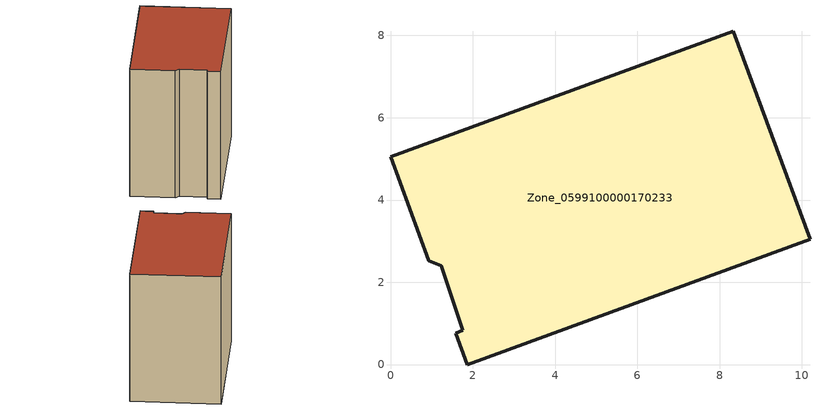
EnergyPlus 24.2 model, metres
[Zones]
Zone_0599100000170233
 floor ground (C_G): 1.86,0 1.58,0.76 1.76,0.83 1.23,2.4 0.94,2.52 0,5.05 8.33,8.1 10.2,3.04 z0.43
 wall outside (C_F): 1.86,0 10.2,3.04 8.33,8.1 0,5.05 0.94,2.52 1.23,2.4 1.76,0.83 1.58,0.76 1.86,0 z0.43:8.67
 roof outside (C_R): 1.58,0.76 1.86,0 10.2,3.04 8.33,8.1 0,5.05 0.94,2.52 1.23,2.4 1.76,0.83 z8.67
[BUILDING]
Pand.0599100000170233: North Axis=0; Terrain=City; Loads Convergence Tolerance Value=0.04; Temperature Convergence Tolerance Value=0.4; Solar Distribution=FullExterior; Maximum Number of Warmup Days=25; Minimum Number of Warmup Days=1
[Site:Location]
Rotterdam.The.Hague.AP_ZH_NLD Design_Conditions: Latitude=51.96; Longitude=4.45; Time Zone=1; Elevation=-4.5
[SITE:GROUNDTEMPERATURE:BUILDINGSURFACE]
18, 18, 18, 18, 18, 18, 18, 18, 18, 18, 18, 18
[MATERIAL] Thermal Absorptance=0.9; Solar Absorptance=0.7; Visible Absorptance=0.7
Name | Roughness | Thickness | Conductivity | Density | Specific Heat
G.TI.1975-1991 | MediumSmooth | 0.15 | 0.288461 | 540 | 1210
F.TI.1975-1991 | Rough | 0.3 | 0.230769 | 1920 | 840
R.TI.1975-1991 | MediumRough | 0.2 | 0.153846 | 1500 | 1000
[CONSTRUCTION]
C_G: G.TI.1975-1991
C_F: F.TI.1975-1991
C_R: R.TI.1975-1991
[ZONE]
Zone_0599100000170233: Type=1; Multiplier=1; Ceiling Height=Autocalculate; Volume=Autocalculate; Floor Area=autocalculate; Part of Total Floor Area=Yes
[ZONEINFILTRATION:DESIGNFLOWRATE]
Infil_Zone_0599100000170233: Zone or ZoneList or Space or SpaceList=Zone_0599100000170233; Schedule=AlwaysOn; Design Flow Rate Calculation Method=Flow/Area; Flow Rate per Floor Area=0.003; Constant Term Coefficient=1; Temperature Term Coefficient=0; Velocity Term Coefficient=0; Velocity Squared Term Coefficient=0
[HVACTEMPLATE:ZONE:IDEALLOADSAIRSYSTEM]
Zone_0599100000170233: Maximum Heating Supply Air Temperature=50; Minimum Cooling Supply Air Temperature=13; Maximum Heating Supply Air Humidity Ratio=0.0156; Minimum Cooling Supply Air Humidity Ratio=0.0077; Heating Limit=NoLimit; Cooling Limit=NoLimit; Dehumidification Control Type=ConstantSensibleHeatRatio; Cooling Sensible Heat Ratio=0.7; Dehumidification Setpoint=60; Humidification Control Type=None; Humidification Setpoint=30; Outdoor Air Method=None; Outdoor Air Flow Rate per Person=0.00944; Outdoor Air Flow Rate per Zone Floor Area=0; Outdoor Air Flow Rate per Zone=0; Demand Controlled Ventilation Type=None; Outdoor Air Economizer Type=NoEconomizer; Heat Recovery Type=None; Sensible Heat Recovery Effectiveness=0.7; Latent Heat Recovery Effectiveness=0.65
[ZONECONTROL:THERMOSTAT]
ThermostatControl_Zone_0599100000170233: Zone or ZoneList=Zone_0599100000170233; Control Type Schedule=DualSetpointControlType; Control 1=Thermostat_Zone_0599100000170233; Temperature Difference Between Cutout And Setpoint=0
[THERMOSTATSETPOINT:DUALSETPOINT]
Thermostat_Zone_0599100000170233: Heating Setpoint Temperature Schedule=HeatingSetpoint_Zone_0599100000170233; Cooling Setpoint Temperature Schedule=CoolingSetpoint_Zone_0599100000170233
[SCHEDULE:COMPACT]
HeatingSetpoint_Zone_0599100000170233: Through: 12/31, For: AllDays, Until: 24:00, 21
CoolingSetpoint_Zone_0599100000170233: Through: 12/31, For: AllDays, Until: 24:00, 24
DualSetpointControlType: Through: 12/31, For: AllDays, Until: 24:00, 4
AlwaysOn: Through: 12/31, For: AllDays, Until: 24:00, 1
